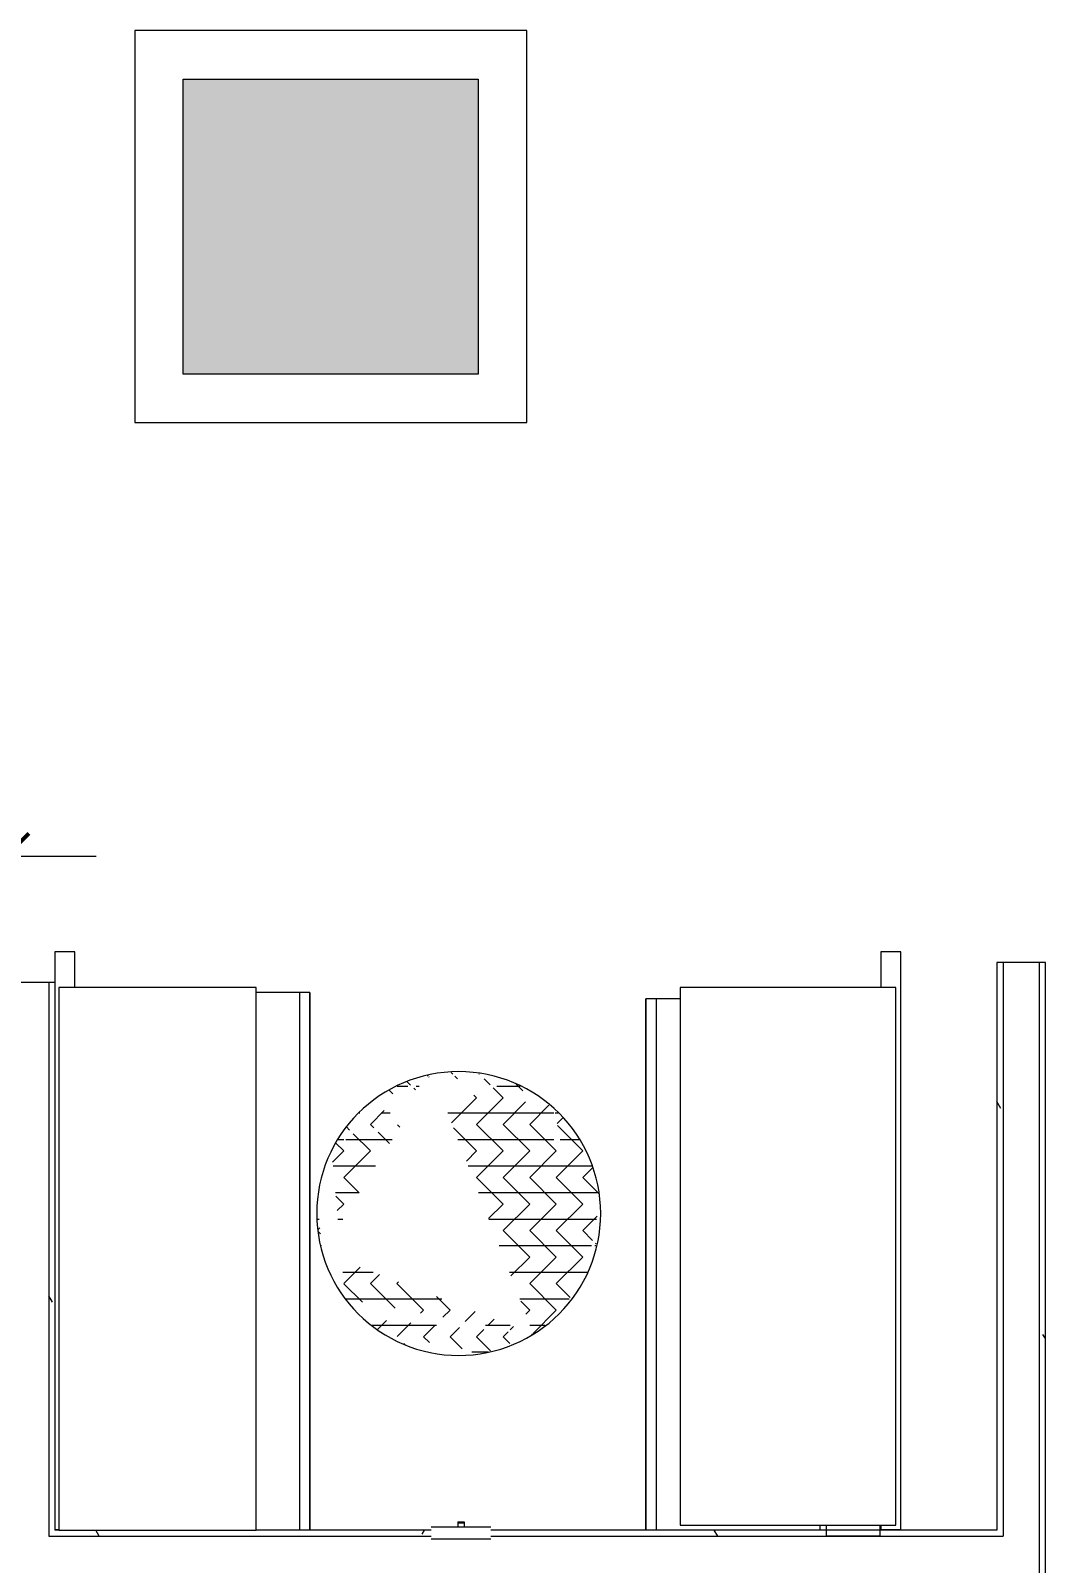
# Model space of a CAD drawing. Header units: inches. Extents: x 46946 to 48441, y 40324 to 42003.
# Drawn here: x 47425.9 to 47527.7, y 41666.7 to 41820.7 of the extents above; entities that cross this region are included whole.
import ezdxf

# ---------------------------------------------------------------- set-up
doc = ezdxf.new("R2010")
doc.units = ezdxf.units.IN
doc.header["$MEASUREMENT"] = 0
for name, color, linetype, lineweight in [('8_ TYPICAL FLOOR PLAN__6th _ 10th__dwg _3_', 8, 'Continuous', 9), ('A-ANNO-DIMS', 211, 'Continuous', 9), ('A-ANNO-DIMS-96', 211, 'Continuous', 9), ('A-DETL', 90, 'Continuous', 9), ('A-WALL', 113, 'Continuous', 9), ('A-WALL-PATT', 111, 'Continuous', 13), ('COL-HATCH', 7, 'Continuous', 9), ('E-LITE-EQPM', 33, 'Continuous', 9), ('I-FURN', 30, 'Continuous', 9), ('I-WALL', 2, 'Continuous', 9), ('Q-CASE', 31, 'Continuous', 9)]:
    doc.layers.add(name, color=color, linetype=linetype, lineweight=lineweight)
doc.styles.add('Arial Narrow_1', font='ARIALN.TTF', dxfattribs={"height": 9})
doc.dimstyles.new('OTJ_3_32__Linear__1_2__Rounding_', dxfattribs={"dimscale": 12, "dimtxt": 9.210879, "dimasz": 0.375, "dimexe": 0.75, "dimexo": 0.5, "dimgap": 0.5, "dimtad": 1, "dimdec": 1, "dimrnd": 0.5, "dimzin": 3, "dimdsep": 46, "dimlunit": 4, "dimtxsty": 'Arial Narrow_1', "dimblk1": 'OBLIQUE', "dimblk2": 'OBLIQUE', "dimsah": 1, "dimcen": 0.09, "dimdle": 0.75, "dimazin": 0, "dimtfac": 1, "dimtdec": 4, "dimtix": 1, "dimtmove": 0, "dimatfit": 3, "dimfxl": 1, "dimtvp": 1, "dimtfill": 1, "dimfrac": 2, "dimtolj": 1, "dimtzin": 0, "dimarcsym": 2})
pattern_1 = [(0, (0, 0), (30.72, 7.68), [1.267, -21.773, 1.267, -21.773, -122.88]), (0, (0, 0), (30.72, 7.68), [-46.08, 1.267, -44.813, 1.267, -21.773, -53.76]), (0, (0, 0), (30.72, 7.68), [-115.2, 1.267, -14.093, 1.267, -37.133]), (120, (11.52, 3.84), (-22.0110751, 22.7643004), [1.267, -21.773, 1.267, -21.773, -122.88]), (120, (11.52, 3.84), (-22.0110751, 22.7643004), [-46.08, 1.267, -44.813, 1.267, -21.773, -53.76]), (120, (11.52, 3.84), (-22.0110751, 22.7643004), [-115.2, 1.267, -14.093, 1.267, -37.133]), (240, (15.36, 19.2), (-8.7089249, -30.4443004), [1.267, -21.773, 1.267, -21.773, -122.88]), (240, (15.36, 19.2), (-8.7089249, -30.4443004), [-46.08, 1.267, -44.813, 1.267, -21.773, -53.76]), (240, (15.36, 19.2), (-8.7089249, -30.4443004), [-115.2, 1.267, -14.093, 1.267, -37.133])]

# ---------------------------------------------------------------- blocks, each defined once
blk = doc.blocks.new('8_ TYPICAL FLOOR PLAN__6th _ 10th__dwg _3_-696755-Level 06 - Furniture')
at = {"layer": 'COL-HATCH'}
blk.add_hatch(color=256, dxfattribs=at).paths.add_polyline_path([(15434.31, -30949.38), (15434.31, -30919.76), (15404.69, -30919.76), (15404.69, -30949.38)])
blk = doc.blocks.new('HermanMiller_Collection_Nelson_PedestalTable - Vnr Top 26H 28 1_2Dia-V117-Level 06 - Furniture')
at = {"layer": 'I-FURN'}
h = blk.add_hatch(dxfattribs=at)
h.set_pattern_fill('FP_8', color=256, style=0, pattern_type=2)
h.set_pattern_definition([(0, (-47468.872, -41701.849), (0, 2.666), []), (315, (-47468.872, -41701.849), (2.665792565, 0), [3.77, -3.77]), (45, (-47468.872, -41701.849), (2.665792565, 0), [3.77, -3.77])])
h.paths.add_polyline_path([(9.6, 10.53), (10.38, 6.36), (9.34, 7.73), (9.42, 8.6)])
h.paths.add_polyline_path([(-2.62, 14.01), (-5.15, 13.29), (-7.5, 12.12), (-9.6, 10.53), (-8.48, 11.23), (-8.81, 10.93), (-4.06, 13.29)])
h.paths.add_polyline_path([(-2.62, 14.01), (-11.69, 7.16), (-10.07, 9.78), (-10.4, 9.48), (-9.6, 10.53), (-11.37, 8.59), (-12.76, 6.35), (-12.05, -1.23), (-5.66, 9.1), (-9.73, 7.52), (-3.41, 13.29)])
h.paths.add_polyline_path([(7.5, -12.12), (9.6, -10.53), (12.76, -6.35), (14.19, 1.31), (13.71, 3.9), (12.76, 6.35), (11.37, 8.59), (9.6, 10.53), (7.5, 11.83), (7.5, 10.17), (5.79, 12.44), (6.84, 12.24), (6.27, 12.59), (7.5, 12.12), (5.15, 13.29), (-2.62, 14.01), (3.87, 12.79), (-1.36, 10.77), (6.89, -10.53)])
h.paths.add_polyline_path([(2.62, -14.01), (7.5, -12.12), (-11.74, -4.66), (-11.41, -8.13), (-12.76, -6.35), (-11.37, -8.59), (-9.6, -10.53), (-7.5, -12.12), (-5.15, -13.29), (-6.84, -12.24), (1.55, -13.81), (1.29, -13.88)])
h.paths.add_polyline_path([(7.5, -12.12), (-9.2, -10.57), (-8.48, -11.23), (-9.6, -10.53), (-10.4, -9.48), (-10.07, -9.78), (-10.73, -8.71), (-0.98, -10.53)])
h.paths.add_polyline_path([(12.76, -6.35), (13.71, -3.9), (13.83, -2.58)])
h.paths.add_polyline_path([(-13.71, -3.9), (-14.07, 0), (-14.19, -1.31)])
h.paths.add_polyline_path([(-2.62, 14.01), (2.62, 14.01), (0, 14.25)])
for start, end in [(90, 270), (90, 270), (270, 90), (270, 90)]:
    blk.add_arc((0, 0), 14.25, start, end, dxfattribs=at)
blk = doc.blocks.new('CW-BANQUETTE_BASIC - TALL-V120-Level 06 - Furniture')
at = {"layer": 'Q-CASE'}
for p, q in [((54, -22.56), (54, -18.21)), ((0, -22.56), (54, -22.56)), ((54, -23.58), (54, -22.56)), ((0, -23.58), (54, -23.58)), ((54, -23.58), (0, -23.58))]:
    blk.add_line(p, q, dxfattribs=at)
blk = doc.blocks.new('CW-BANQUETTE_BASIC - TALL-V121-Level 06 - Furniture')
at = {"layer": 'Q-CASE'}
for p, q in [((0.62, 23.58), (54, 23.58)), ((54, 23.58), (0.62, 23.58)), ((54, 22.56), (54, 23.58)), ((54, 22.56), (0.62, 22.56)), ((54, 20.16), (54, 22.56)), ((1.12, 6.11), (0.62, 6.11)), ((0.69, 0), (0.62, 0))]:
    blk.add_line(p, q, dxfattribs=at)
at = {"layer": 'Q-CASE', "lineweight": 20}
for p, q in [((0, 5.46), (1.12, 5.46)), ((0, 0.11), (0, 5.46)), ((1.12, 0.11), (0, 0.11))]:
    blk.add_line(p, q, dxfattribs=at)
blk = doc.blocks.new('L-SCONCE- KUZCO CHUTE_ SMALL_FURRING WALL HOST - L-SCONCE- KUZCO CHUTE_ SMALL_FURRING WALL HOST-1029479-Level 06 - Furniture')
at = {"layer": 'E-LITE-EQPM'}
for p, q in [((-1.74, 3.28), (-1.12, 3.28)), ((-1.74, 3.28), (-1.74, 3.16)), ((-1.74, 3.16), (-1.12, 3.16)), ((-1.74, 3.16), (-1.74, 2.74)), ((-1.12, 3.28), (-1.12, 3.16)), ((-1.12, 3.16), (-1.12, 2.74)), ((-1.75, 2.74), (-4.43, 2.74)), ((-4.43, 1.56), (1.57, 1.56)), ((-1.12, 2.74), (-1.74, 2.74)), ((1.57, 2.74), (-1.12, 2.74))]:
    blk.add_line(p, q, dxfattribs=at)
blk = doc.blocks.new('DIMBLOCK5-Level 06 - Furniture')
at = {"layer": 'A-ANNO-DIMS-96'}
for p, q in [((47339.48, 41737.76), (47339.48, 41746.76)), ((47423.48, 41737.76), (47423.48, 41746.76)), ((47330.48, 41737.76), (47432.48, 41737.76)), ((47339.48, 41737.76), (47339.48, 41734.95)), ((47423.48, 41737.76), (47423.48, 41731.06))]:
    blk.add_line(p, q, dxfattribs=at)
at = {"layer": 'A-ANNO-DIMS-96', "lineweight": 50}
for p, q in [((47339.48, 41737.76), (47341.73, 41740.01)), ((47423.48, 41737.76), (47425.73, 41740.01)), ((47339.48, 41737.76), (47337.23, 41735.51)), ((47423.48, 41737.76), (47421.23, 41735.51))]:
    blk.add_line(p, q, dxfattribs=at)
at = {"layer": 'A-ANNO-DIMS-96', "color": 0, "insert": (47368.32, 41755.4), "char_height": 9, "width": 31.5802, "attachment_point": 1, "line_spacing_factor": 0.974696, "style": 'Arial Narrow_1', "bg_fill": 3, "box_fill_scale": 1.25, "bg_fill_color": 256, "bg_fill_true_color": 13158600, "bg_fill_transparency": 0}
blk.add_mtext('7\' - 0"', dxfattribs=at)
blk = doc.blocks.new('_Oblique')
at = {"color": 0, "linetype": 'ByBlock', "lineweight": -2}
blk.add_line((-0.5, -0.5), (0.5, 0.5), dxfattribs=at)

msp = doc.modelspace()

# ---------------------------------------------------------------- hatches: boundary and pattern name
at = {"layer": 'A-WALL-PATT', "lineweight": 9}
h = msp.add_hatch(dxfattribs=at)
h.set_pattern_fill('FP_1', color=256, style=0, pattern_type=2)
h.set_pattern_definition(pattern_1)
h.paths.add_polyline_path([(47523.5, 41670.06), (47523.5, 41727.06), (47522.87, 41727.06), (47522.87, 41670.06)])
h = msp.add_hatch(dxfattribs=at)
h.set_pattern_fill('FP_1', color=256, style=0, pattern_type=2)
h.set_pattern_definition(pattern_1)
h.paths.add_polyline_path([(47527.75, 41665.81), (47527.75, 41727.06), (47527.12, 41727.06), (47527.12, 41665.81)])
h = msp.add_hatch(dxfattribs=at)
h.set_pattern_fill('FP_1', color=256, style=0, pattern_type=2)
h.set_pattern_definition(pattern_1)
h.paths.add_polyline_path([(47428.35, 41670.06), (47428.35, 41725.06), (47427.73, 41725.06), (47427.73, 41670.06)])
h = msp.add_hatch(dxfattribs=at)
h.set_pattern_fill('FP_1', color=256, style=0, pattern_type=2)
h.set_pattern_definition(pattern_1)
h.paths.add_polyline_path([(47511.24, 41669.43), (47523.5, 41669.43), (47523.5, 41670.06), (47511.14, 41670.06), (47511.14, 41669.43)])
h.paths.add_polyline_path([(47339.48, 41669.43), (47375.11, 41669.43), (47375.11, 41670.06), (47339.48, 41670.06)])
h.paths.add_polyline_path([(47497.77, 41669.43), (47505.78, 41669.43), (47505.78, 41670.06), (47472.11, 41670.06), (47472.11, 41669.43), (47493.21, 41669.43)])
h.paths.add_polyline_path([(47381.11, 41669.43), (47424.1, 41669.43), (47424.1, 41670.06), (47381.11, 41670.06), (47381.11, 41669.74)])
h.paths.add_polyline_path([(47466.11, 41669.43), (47466.11, 41670.06), (47427.73, 41670.06), (47427.73, 41669.43), (47461.17, 41669.43)])

# ---------------------------------------------------------------- linework, layer by layer
at = {"layer": 'A-DETL'}
for p, q in [((47448.56, 41724.56), (47428.73, 41724.56)), ((47428.73, 41724.56), (47428.73, 41670.06)), ((47448.56, 41670.06), (47448.56, 41724.56)), ((47512.73, 41724.56), (47491.09, 41724.56)), ((47491.09, 41724.56), (47491.09, 41670.56)), ((47512.73, 41670.56), (47512.73, 41724.56)), ((47428.73, 41670.06), (47448.56, 41670.06)), ((47491.09, 41670.56), (47512.73, 41670.56))]:
    msp.add_line(p, q, dxfattribs=at)
at = {"layer": 'A-WALL', "lineweight": 13}
for p, q in [((47523.5, 41727.06), (47523.5, 41669.43)), ((47527.12, 41727.06), (47527.12, 41542.06)), ((47427.73, 41725.06), (47427.73, 41669.43)), ((47427.73, 41669.43), (47466.11, 41669.43)), ((47472.11, 41669.43), (47523.5, 41669.43))]:
    msp.add_line(p, q, dxfattribs=at)
at = {"layer": 'I-WALL', "lineweight": 13}
for p, q in [((47475.72, 41820.66), (47436.35, 41820.66)), ((47436.35, 41820.66), (47436.35, 41781.29)), ((47475.72, 41781.29), (47475.72, 41820.66)), ((47441.22, 41815.78), (47470.84, 41815.78)), ((47441.22, 41786.16), (47441.22, 41815.78)), ((47470.84, 41815.78), (47470.84, 41786.16)), ((47470.84, 41786.16), (47441.22, 41786.16)), ((47436.35, 41781.29), (47475.72, 41781.29)), ((47430.35, 41728.12), (47428.35, 41728.12)), ((47428.35, 41728.12), (47428.35, 41670.06)), ((47430.35, 41724.56), (47430.35, 41728.12)), ((47513.24, 41728.12), (47511.24, 41728.12)), ((47511.24, 41728.12), (47511.24, 41724.56)), ((47513.24, 41670.12), (47513.24, 41728.12)), ((47527.75, 41727.06), (47522.87, 41727.06)), ((47522.87, 41727.06), (47522.87, 41670.06)), ((47527.75, 41541.43), (47527.75, 41727.06)), ((47428.35, 41725.06), (47423.48, 41725.06)), ((47428.35, 41670.12), (47428.73, 41670.12)), ((47428.73, 41670.06), (47428.35, 41670.06)), ((47466.11, 41670.06), (47448.56, 41670.06)), ((47522.87, 41670.06), (47472.11, 41670.06)), ((47511.24, 41670.56), (47511.24, 41670.12)), ((47511.24, 41670.12), (47513.24, 41670.12))]:
    msp.add_line(p, q, dxfattribs=at)

# ---------------------------------------------------------------- block references
at = {"layer": '8_ TYPICAL FLOOR PLAN__6th _ 10th__dwg _3_', "color": 7}
msp.add_blockref('8_ TYPICAL FLOOR PLAN__6th _ 10th__dwg _3_-696755-Level 06 - Furniture', (32036.54, 72735.54), dxfattribs=at)
at = {"layer": 'E-LITE-EQPM'}
msp.add_blockref('L-SCONCE- KUZCO CHUTE_ SMALL_FURRING WALL HOST - L-SCONCE- KUZCO CHUTE_ SMALL_FURRING WALL HOST-1029479-Level 06 - Furniture', (47470.54, 41667.62), dxfattribs=at)
at = {"layer": 'I-FURN'}
msp.add_blockref('HermanMiller_Collection_Nelson_PedestalTable - Vnr Top 26H 28 1_2Dia-V117-Level 06 - Furniture', (47468.87, 41701.85), dxfattribs=at)
at = {"layer": 'Q-CASE'}
for name, p, rotation in [('CW-BANQUETTE_BASIC - TALL-V120-Level 06 - Furniture', (47430.35, 41670.06), 90.00000000000244), ('CW-BANQUETTE_BASIC - TALL-V121-Level 06 - Furniture', (47511.24, 41669.43), 89.99999999999758)]:
    msp.add_blockref(name, p, dxfattribs=dict(at, rotation=rotation))

# ---------------------------------------------------------------- next in the draw order: dimensions: what is measured, and where the dimension line sits
at = {"layer": 'A-ANNO-DIMS'}
dim = msp.add_linear_dim(base=(47423.48, 41737.76), p1=(47339.48, 41740.95), p2=(47423.48, 41725.06), dimstyle='OTJ_3_32__Linear__1_2__Rounding_', override={"dimpost": '<>', "dimfxl": 85.489253}, dxfattribs=at)
dim.commit()
dim.dimension.update_dxf_attribs({"geometry": 'DIMBLOCK5-Level 06 - Furniture', "text_midpoint": (47381.48, 41748.36)})

doc.saveas('drawing.dxf')
